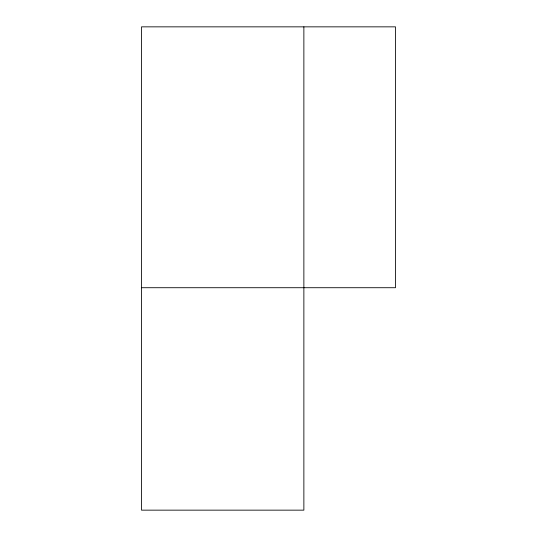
<?xml version="1.0" encoding="UTF-8"?>
<svg xmlns="http://www.w3.org/2000/svg" width="537" height="537" viewBox="0 0 537 537"><rect width="100%" height="100%" fill="white"/><g stroke="black" fill="none" stroke-linecap="round" stroke-linejoin="round"><path stroke-width="0.81" d="M141.506 287.718L395.494 287.718L395.494 26.85L141.506 26.85L141.506 510.15L303.868 510.15L303.868 26.85"/></g></svg>
